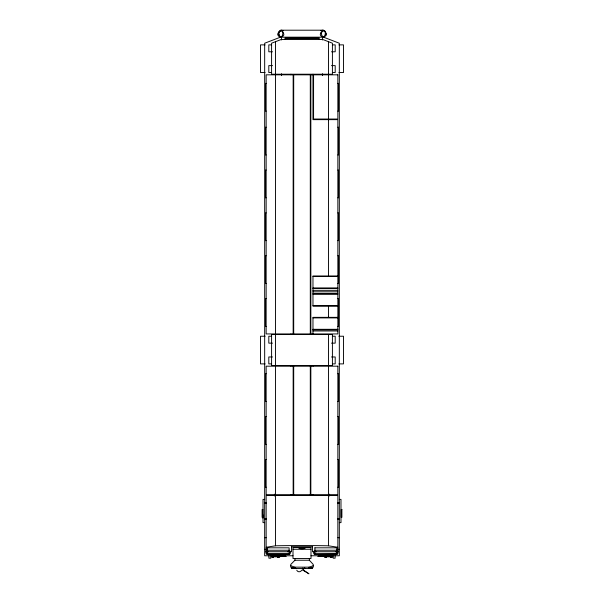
<?xml version="1.0" encoding="UTF-8"?>
<svg xmlns="http://www.w3.org/2000/svg" width="604" height="604" viewBox="0 0 604 604"><rect width="100%" height="100%" fill="white"/><g stroke="black" fill="none" stroke-linecap="round" stroke-linejoin="round"><path stroke-width="0.91" d="M301.623 570.199C300.777 572.32 297.583 572.32 296.745 570.199M294.926 558.609L294.926 560.233L290.758 564.468L290.758 567.156L294.903 568.553L294.903 567.156L290.758 565.759M267.149 550.236L289.218 550.236M289.218 551.505L287.738 551.739M314.782 550.236L336.851 550.236M336.851 551.505L335.371 551.739M272.547 557.077L273.469 557.439L272.547 557.077L273.061 556.443M273.469 556.443L272.963 557.077M278.708 557.077L277.787 557.439L278.708 557.077L278.202 556.443M325.292 557.077L326.213 557.439L325.292 557.077L325.798 556.443M326.213 556.443L325.707 557.077M331.453 557.077L330.531 557.439L331.453 557.077L330.939 556.443M272.223 556.443L271.506 556.797L272.223 557.439M279.033 557.439L279.75 557.077L279.033 556.443M324.967 556.443L324.25 556.797L324.967 557.439M331.777 557.439L332.494 557.077L331.777 556.443M294.903 567.156L309.097 567.156L313.242 565.759M291.46 568.024L291.46 568.553L309.097 568.553L313.242 567.156L313.242 564.468L309.354 560.233L309.354 558.609M266.908 549.972C265.481 550.018 265.481 554.057 266.908 554.102M289.459 554.102L290.147 553.845L290.147 551.127M337.092 554.102C338.519 554.057 338.519 550.018 337.092 549.972M280.837 30.2C270.471 38.837 291.204 38.837 280.837 30.2L323.306 30.2C333.665 38.837 312.94 38.837 323.306 30.2M266.145 547.277L275.522 545.797A239.675 36.889 0 0 1 302 545.555A239.675 36.889 0 0 1 328.478 545.797L337.855 547.277M264.673 549.353L266.447 549.074M288.674 554.185L267.7 554.185M336.3 554.185L315.326 554.185M285.133 38.573L319.003 38.573M265.103 44.877L260.49 44.877L260.49 72.533L265.103 72.533M271.589 44.877L268.803 44.877L268.803 51.793L272.51 51.793M332.411 44.877L335.197 44.877L335.197 51.793L331.49 51.793M338.897 44.877L343.51 44.877L343.51 72.533L338.897 72.533M272.51 65.617L268.803 65.617L268.803 72.533L271.589 72.533M331.49 65.617L335.197 65.617L335.197 72.533L332.411 72.533M312.97 74.828L266.145 74.828L266.145 333.937L337.855 333.937L337.855 119.645L312.97 119.645L312.97 74.216M266.145 83.367L265.503 83.367L265.503 111.106L266.145 111.106M337.855 83.367L338.497 83.367L338.497 111.106L337.855 111.106M266.145 127.21L265.503 127.21L265.503 154.941L266.145 154.941M337.855 127.21L338.497 127.21L338.497 154.941L337.855 154.941M266.145 170.071L265.503 170.071L265.503 197.802L266.145 197.802M337.855 170.071L338.497 170.071L338.497 197.802L337.855 197.802M266.145 212.925L265.503 212.925L265.503 240.656L266.145 240.656M337.855 212.925L338.497 212.925L338.497 240.656L337.855 240.656M266.145 255.786L265.503 255.786L265.503 283.518L266.145 283.518M337.855 255.786L338.497 255.786L338.497 283.518L337.855 283.518M337.855 275.975L312.97 275.975L312.97 306.183L337.855 306.183M312.97 276.526L337.855 276.526M312.97 287.934L337.855 287.934M312.97 288.493L337.855 288.493M312.97 290.335L337.855 290.335M312.97 291.823L337.855 291.823M312.97 293.672L337.855 293.672M312.97 294.224L337.855 294.224M266.145 298.64L265.503 298.64L265.503 326.379L266.145 326.379M337.855 298.64L338.497 298.64L338.497 326.379L337.855 326.379M312.97 305.632L337.855 305.632M337.855 317.349L312.97 317.349L312.97 333.937M312.97 317.9L337.855 317.9M312.97 329.308L337.855 329.308M312.97 329.859L337.855 329.859M312.97 330.969L337.855 330.969M265.103 336.232L260.49 336.232L260.49 363.887L265.103 363.887M271.589 336.232L268.803 336.232L268.803 343.147L272.51 343.147M332.411 336.232L335.197 336.232L335.197 343.147L331.49 343.147M338.897 336.232L343.51 336.232L343.51 363.887L338.897 363.887M272.51 356.972L268.803 356.972L268.803 363.887L271.589 363.887M331.49 356.972L335.197 356.972L335.197 363.887L332.411 363.887M266.145 373.74L265.503 373.74L265.503 401.479L266.145 401.479M337.855 373.74L338.497 373.74L338.497 401.479L337.855 401.479M266.145 416.601L265.503 416.601L265.503 444.333L266.145 444.333M337.855 416.601L338.497 416.601L338.497 444.333L337.855 444.333M266.145 459.463L265.503 459.463L265.503 487.194L266.145 487.194M337.855 459.463L338.497 459.463L338.497 487.194L337.855 487.194M264.673 499.387L263.012 499.387L263.012 522.626L264.673 522.626M339.327 499.387L340.988 499.387L340.988 522.626L339.327 522.626M264.673 502.709L266.145 502.709M337.855 502.709L339.327 502.709M264.673 503.411L266.145 503.411M337.855 503.411L339.327 503.411M264.673 518.602L266.145 518.602M337.855 518.602L339.327 518.602M264.673 519.304L266.145 519.304M337.855 519.304L339.327 519.304M264.673 537.711L266.145 537.711M337.855 537.711L339.327 537.711M291.528 546.703L312.472 546.703M300.052 548.138L303.948 548.138M299.712 548.477L304.288 548.477M293 549.263L311 549.263M274.367 555.605L281.819 555.695M322.181 555.695L329.633 555.605M293 555.763L264.673 555.763L264.673 43.231L280.415 37.184L323.585 37.184L339.327 43.231L339.327 555.763L311 555.763M281.819 555.876L274.367 555.967L274.367 555.514L281.819 555.514L281.819 555.967M329.633 555.876L322.181 555.967L322.181 555.514L329.633 555.514L329.633 555.967M271.37 556.103L279.886 556.103M281.056 556.103L285.76 556.103M318.24 556.103L322.944 556.103M324.114 556.103L332.63 556.103M272.011 556.443L279.244 556.443M280.641 556.443L286.175 556.443M317.825 556.443L323.359 556.443M324.756 556.443L331.989 556.443M272.547 556.797L278.708 556.797M325.292 556.797L331.453 556.797M294.926 560.233L309.354 560.233M294.02 567.556L291.377 567.556L291.377 567.986L294.02 567.986M309.98 567.556L312.623 567.556L312.623 567.986L309.98 567.986M302.853 570.168L303.616 570.168L308.954 573.8L302.853 570.168L302.853 568.024M316.262 551.739L314.782 551.505M268.629 551.739L267.149 551.505M337.553 549.074L339.327 549.353M314.541 554.102L313.853 553.845L313.853 551.127M330.531 556.443L331.037 557.077M277.787 556.443L278.293 557.077M337.296 551.422L337.296 554.132L336.738 554.336L316.217 554.427L314.329 554.132L314.329 551.422M335.114 555.62L335.114 558.179L333.182 558.179L333.182 555.763M329.573 494.14L329.573 496.027M329.346 556.103L329.346 556.578L327.398 556.578L327.398 556.103M328.478 41.684L328.478 74.216M328.478 74.828L328.478 119.041M328.478 119.645L328.478 276.609M328.478 305.745L328.478 317.024M328.478 334.548L328.478 365.571M328.478 366.183L328.478 494.759M328.478 495.363L328.478 545.797M322.445 37.184L322.445 39.992M322.445 73.726L322.445 75.598M319.003 39.471L319.003 37.878L285.133 37.878L285.133 39.471M313.061 333.937L313.061 334.548M313.061 365.571L313.061 366.183M313.061 494.759L313.061 495.363M312.472 546.439L312.472 551.739L337.855 551.739L337.855 495.363L266.145 495.363L266.145 551.739L291.528 551.739L291.528 546.439M311 548.326L311 558.496L293 558.496L293 548.326M310.841 74.828L310.841 333.937M310.841 366.183L310.841 494.759M310.297 74.828L310.297 333.937M310.297 366.183L310.297 494.759M309.097 567.156L309.097 568.553M304.899 568.024L304.899 568.553M304.257 568.024L304.257 568.553M303.616 568.553L303.616 570.168M295.681 568.024L295.681 568.553M293.703 74.828L293.703 333.937M293.703 366.183L293.703 494.759M293.159 74.828L293.159 333.937M293.159 366.183L293.159 494.759M290.939 74.216L290.939 74.828M290.939 333.937L290.939 334.548M290.939 365.571L290.939 366.183M290.939 494.759L290.939 495.363M289.671 551.422L289.671 554.132L287.783 554.427L267.262 554.336L266.704 554.132L266.704 551.422M281.555 37.184L281.555 39.992M281.555 73.726L281.555 75.598M276.602 556.103L276.602 556.578L274.654 556.578L274.654 556.103M275.522 41.684L275.522 74.216M275.522 74.828L275.522 333.937M275.522 334.548L275.522 365.571M275.522 366.183L275.522 494.759M275.522 495.363L275.522 545.797M274.427 494.14L274.427 496.027M270.818 555.763L270.818 558.179L268.886 558.179L268.886 555.62M262.929 514.902L262.929 518.172M311.211 547.594A249.535 38.399 0 0 0 302 547.556A249.535 38.399 0 0 0 292.789 547.594M312.623 567.986A3.028 3.028 0 0 1 309.097 567.986M294.903 567.986A3.028 3.028 0 0 1 291.377 567.986M320.747 30.668A3.488 3.488 0 0 1 325.511 35.432M324.235 36.716A3.488 3.488 0 0 1 323.397 37.063M280.747 37.063A3.488 3.488 0 0 1 279.901 36.716M279.176 36.157A3.488 3.488 0 0 1 283.389 30.668M279.554 35.779A2.96 2.96 0 0 1 279.086 35.168M278.791 34.458A2.96 2.96 0 0 1 278.791 32.926M278.64 32.926C281.781 45.557 286.326 23.979 278.64 32.926M321.109 32.926C324.25 45.557 328.795 23.979 321.109 32.926M267.262 547.82L267.262 553.921L289.218 553.83L289.105 547.82L267.262 547.82M314.895 547.82L314.895 553.921L336.851 553.83L336.738 547.82L314.895 547.82M281.268 39.471L271.589 43.194L271.589 74.216L332.411 74.216L332.411 43.194L322.732 39.471L281.268 39.471M299.811 547.904L299.32 548.002A3.216 0.498 0 0 0 299.32 548.492L300.452 548.666A3.043 0.468 0 0 0 303.548 548.666L304.68 548.492A3.216 0.498 0 0 0 304.68 548.002L303.548 547.828A3.043 0.468 0 0 0 300.452 547.866L299.811 547.904M337.855 74.828L313.574 74.828L313.574 119.041L337.855 119.041L337.855 74.828M332.411 334.548L271.589 334.548L271.589 365.571L332.411 365.571L332.411 334.548M337.855 366.183L266.145 366.183L266.145 494.759L337.855 494.759L337.855 366.183M262.8 509.527L262.121 509.527L262.121 517.326L262.8 517.326L262.8 509.527M341.879 509.527L341.2 509.527L341.2 517.326L341.879 517.326L341.879 509.527"/></g></svg>
